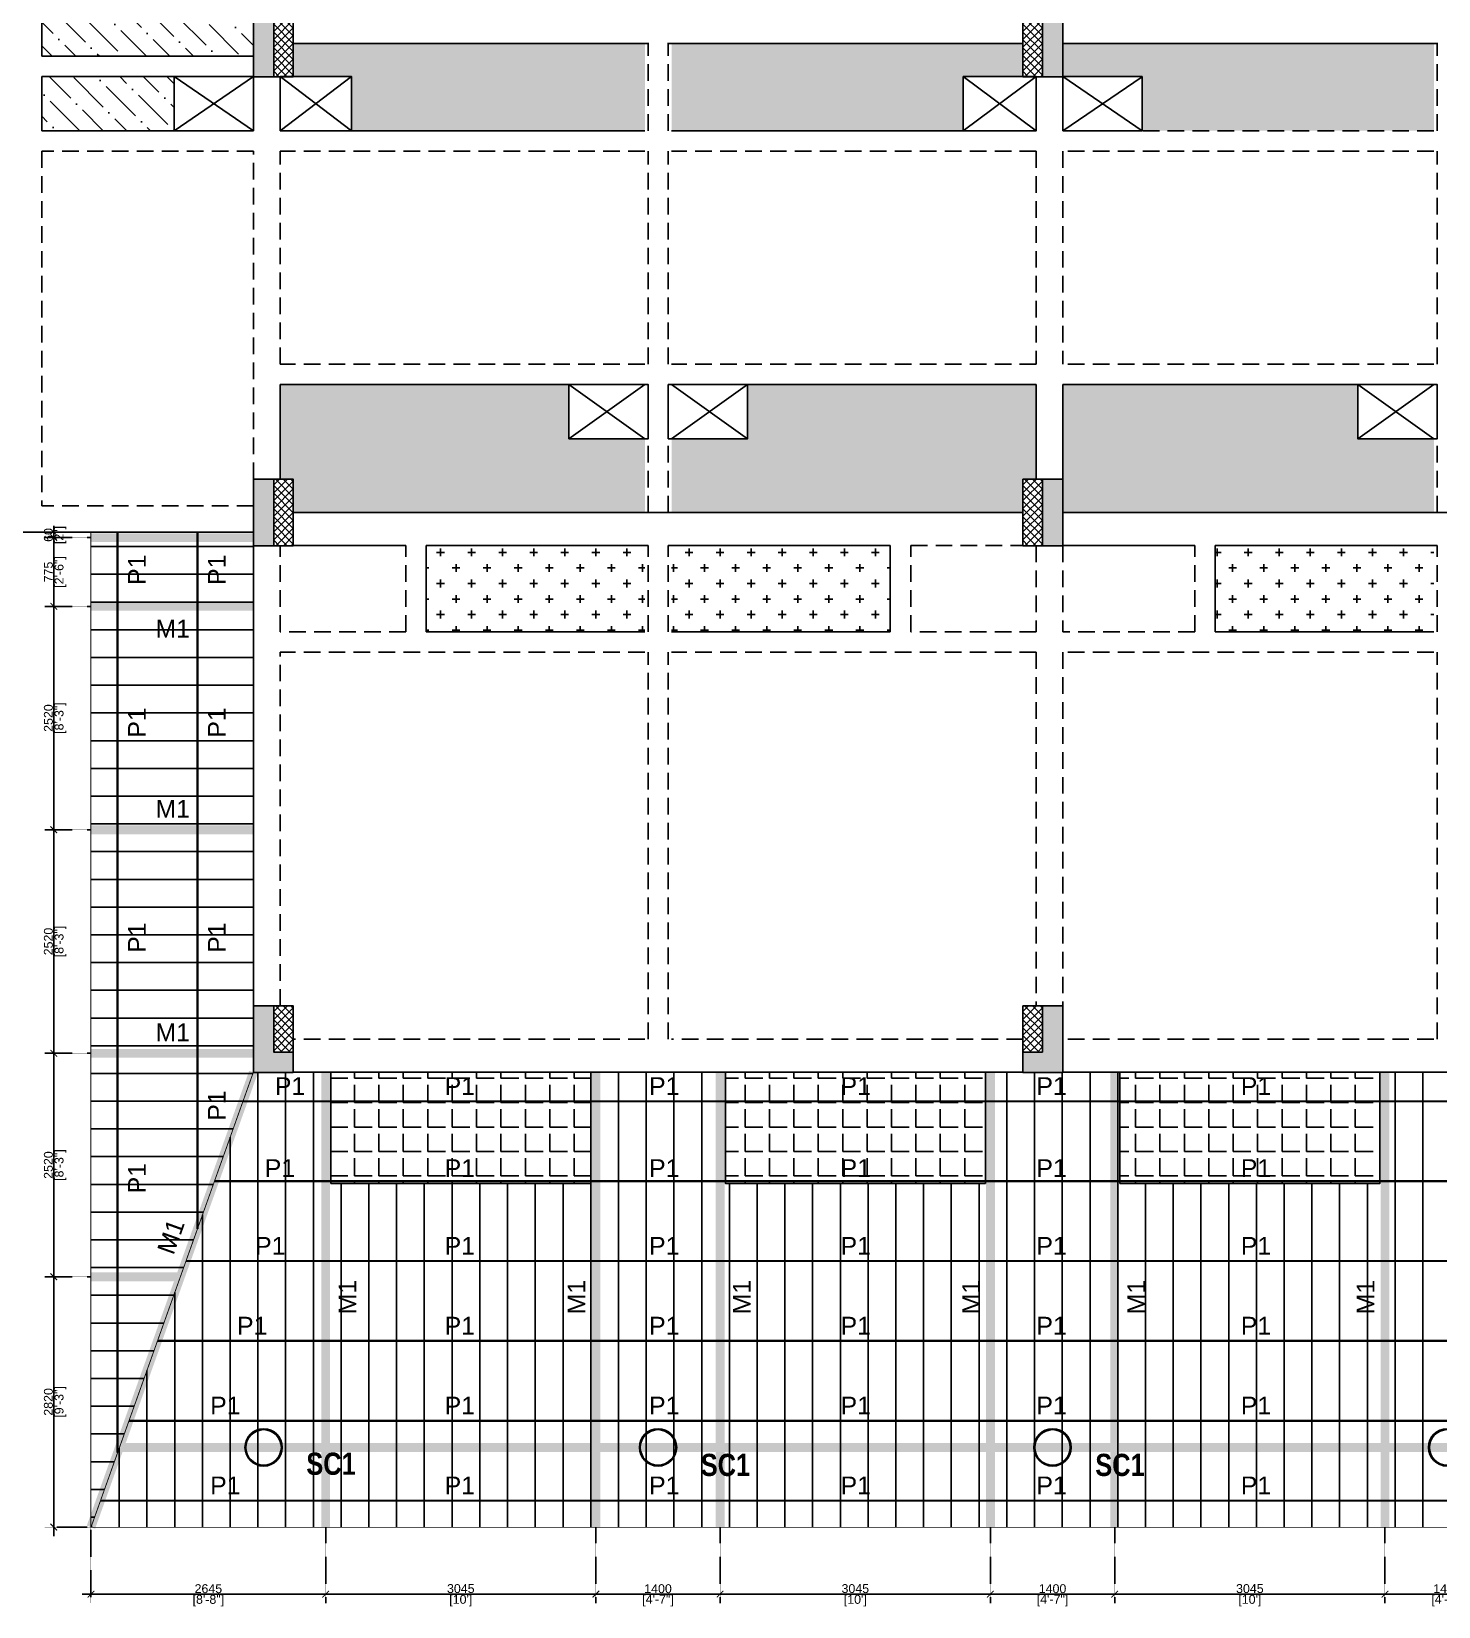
# Model space of a CAD drawing. Header units: millimetres. Extents: x 149548 to 2069915, y -1587483 to -1219800.
# Drawn here: x 1849325 to 1865176, y -1525381 to -1507633 of the extents above; entities that cross this region are included whole.
import ezdxf

# ---------------------------------------------------------------- set-up
doc = ezdxf.new("R2010")
doc.units = ezdxf.units.MM
doc.header["$MEASUREMENT"] = 0
doc.header["$PDMODE"] = 98
for name, pattern in [('ACAD_ISO02W100', [15, 12, -3]), ('CONTINOUS', [0]), ('DASHED', [0.75, 0.5, -0.25]), ('HIDDEN', [0.375, 0.25, -0.125])]:
    doc.linetypes.add(name, pattern=pattern)
doc.layers.add('BEAM NO.', color=7, linetype='Continuous', lineweight=30)
doc.layers.add('DETAIL', color=1, linetype='Continuous', lineweight=25)
for name, color, linetype in [('BEAM-230X450', 31, 'Continuous'), ('BEAM-230X600', 150, 'Continuous'), ('BEAM-300X600', 4, 'Continuous'), ('BEAM-300X900', 35, 'Continuous'), ('BEAM-375X900', 22, 'Continuous'), ('BEAM-450X750', 134, 'Continuous'), ('Projection', 5, 'Continuous'), ('Roof', 7, 'Continuous'), ('S-STRU. CUTOUT', 3, 'Continuous'), ('SHED', 7, 'Continuous'), ('Steel Col', 2, 'Continuous'), ('Str. Layout', 7, 'Continuous'), ('STR.COLUMN', 1, 'Continuous'), ('SUNK-HATCH', 8, 'Continuous')]:
    doc.layers.add(name, color=color, linetype=linetype)
doc.styles.add('G3-TEXT', font='ARIALNB.TTF', dxfattribs={"height": 3})
doc.styles.get("Standard").update_dxf_attribs({"font": 'arial.ttf'})
doc.styles.add('style1', font='arial.ttf')
doc.dimstyles.new('DIM 1-50', dxfattribs={"dimtxt": 100, "dimasz": 75, "dimexe": 100, "dimexo": 1, "dimgap": 10, "dimtad": 1, "dimdec": 0, "dimrnd": 5, "dimzin": 0, "dimdsep": 46, "dimtxsty": 'Standard', "dimblk": 'ARCHTICK', "dimcen": 100, "dimdle": 100, "dimclrd": 256, "dimclre": 256, "dimclrt": 256, "dimadec": 0, "dimazin": 0, "dimtfac": 1, "dimtdec": 0, "dimtix": 1, "dimtofl": 0, "dimtmove": 1, "dimatfit": 3, "dimldrblk": 'OPEN90', "dimfxl": 1, "dimtolj": 1, "dimtzin": 0, "dimlwd": -1, "dimlwe": -1, "dimarcsym": 0})
pattern_1 = [(135, (38788.42, -101253.6), (-364.601934, 99.436891), [468.75, -93.75, 0, -93.75])]
pattern_2 = [(0, (38788.42, -101253.61), (175, 175), [87.5, -262.5]), (90, (38832.17, -101297.36), (-175, 175), [87.5, -262.5])]
pattern_3 = [(0, (38788.42, -101253.6), (0, 275), [200, -75]), (90, (38788.42, -101253.6), (-275, 2e-14), [200, -75])]

# ---------------------------------------------------------------- blocks, each defined once
blk = doc.blocks.new('Steel Col')
at = {"layer": 'Steel Col', "color": 2}
for radius in [210, 200]:
    blk.add_circle((1997102, -1500610), radius, dxfattribs=at)
blk = doc.blocks.new('Elevation_Col')
at = {"layer": 'Steel Col', "color": 251}
for p in [(-183951, 78275), (-179507, 78275), (-175062, 78275), (-170617, 78275)]:
    blk.add_blockref('Steel Col', p, dxfattribs=at)
blk = doc.blocks.new('Roof_SF Lvl')
at = {"layer": 'Roof', "transparency": 33554559}
h = blk.add_hatch(dxfattribs=at)
h.set_pattern_fill('ANSI31', color=8, scale=2500, angle=135)
h.paths.add_polyline_path([(1849994, -1513276), (1851825, -1513276), (1851825, -1519363), (1849995, -1524488)])
h = blk.add_hatch(dxfattribs=at)
h.set_pattern_fill('ANSI31', color=8, scale=2500, angle=45)
h.paths.add_polyline_path([(1877852, -1519362), (1877852, -1520612), (1874922, -1520612), (1874922, -1519361), (1873407, -1519361), (1873407, -1520612), (1870477, -1520612), (1870477, -1519362), (1868962, -1519362), (1868962, -1520612), (1866032, -1520612), (1866032, -1519362), (1864517, -1519362), (1864517, -1520612), (1861587, -1520612), (1861587, -1519362), (1860072, -1519362), (1860072, -1520612), (1857142, -1520612), (1857142, -1519362), (1855627, -1519362), (1855627, -1520612), (1852697, -1520612), (1852697, -1519362), (1851824, -1519362), (1851824, -1519361), (1849994, -1524489), (1890915, -1524488), (1883525, -1517065), (1883525, -1519361), (1877852, -1519361)], is_closed=False)
at = {"layer": 'Roof', "color": 6, "const_width": 10}
blk.add_lwpolyline([(1890915, -1524488), (1849994, -1524489), (1849994, -1513276), (1851825, -1513276), (1851824, -1519362), (1883525, -1519361), (1883525, -1517066)], close=True, dxfattribs=at)
blk.add_lwpolyline([(1851824, -1519361), (1849995, -1524488)], dxfattribs=at)
blk = doc.blocks.new('COL')
at = {"layer": 'STR.COLUMN', "transparency": 33554687}
h = blk.add_hatch(color=256, dxfattribs=at)
h.dxf.hatch_style = 1
h.paths.add_polyline_path([(1813036, -1406889), (1813036, -1406139), (1813266, -1406139), (1813266, -1406889)])
at = {"layer": 'STR.COLUMN'}
h = blk.add_hatch(dxfattribs=at)
h.set_pattern_fill('ANSI37', color=8, scale=500)
h.set_pattern_definition([(45, (-37780, -228746.35), (-44.1941738, 44.1941738), []), (135, (-37780, -228746.35), (-44.1941738, -44.1941738), [])])
h.paths.add_polyline_path([(1813266, -1406889), (1813486, -1406889), (1813486, -1406139), (1813266, -1406139)])
h = blk.add_hatch(dxfattribs=at)
h.set_pattern_fill('ANSI37', color=8, scale=500)
h.set_pattern_definition([(45, (-29340, -228746.35), (-44.1941738, 44.1941738), []), (135, (-29340, -228746.35), (-44.1941738, -44.1941738), [])])
h.paths.add_polyline_path([(1821706, -1406889), (1821926, -1406889), (1821926, -1406139), (1821706, -1406139)])
at = {"layer": 'STR.COLUMN', "transparency": 33554687}
h = blk.add_hatch(color=256, dxfattribs=at)
h.dxf.hatch_style = 1
h.paths.add_polyline_path([(1821926, -1406889), (1821926, -1406139), (1822156, -1406139), (1822156, -1406889)])
h = blk.add_hatch(color=256, dxfattribs=at)
h.dxf.hatch_style = 1
h.paths.add_polyline_path([(1813036, -1412174), (1813266, -1412174), (1813266, -1411424), (1813036, -1411424)])
at = {"layer": 'STR.COLUMN'}
h = blk.add_hatch(dxfattribs=at)
h.set_pattern_fill('ANSI37', color=8, scale=500)
h.set_pattern_definition([(45, (-37780, -234031.35), (-44.1941738, 44.1941738), []), (135, (-37780, -234031.35), (-44.1941738, -44.1941738), [])])
h.paths.add_polyline_path([(1813266, -1412174), (1813486, -1412174), (1813486, -1411424), (1813266, -1411424)])
h = blk.add_hatch(dxfattribs=at)
h.set_pattern_fill('ANSI37', color=8, scale=500)
h.set_pattern_definition([(45, (-29340, -234031.35), (-44.1941738, 44.1941738), []), (135, (-29340, -234031.35), (-44.1941738, -44.1941738), [])])
h.paths.add_polyline_path([(1821706, -1412174), (1821926, -1412174), (1821926, -1411424), (1821706, -1411424)])
at = {"layer": 'STR.COLUMN', "transparency": 33554687}
h = blk.add_hatch(color=256, dxfattribs=at)
h.dxf.hatch_style = 1
h.paths.add_polyline_path([(1821926, -1412174), (1822156, -1412174), (1822156, -1411424), (1821926, -1411424)])
h = blk.add_hatch(color=256, dxfattribs=at)
h.dxf.hatch_style = 1
h.paths.add_polyline_path([(1813036, -1418109), (1813486, -1418109), (1813486, -1417879), (1813266, -1417879), (1813266, -1417359), (1813036, -1417359)])
at = {"layer": 'STR.COLUMN'}
h = blk.add_hatch(dxfattribs=at)
h.set_pattern_fill('ANSI37', color=8, scale=500)
h.set_pattern_definition([(45, (-37780, -239966.35), (-44.1941738, 44.1941738), []), (135, (-37780, -239966.35), (-44.1941738, -44.1941738), [])])
h.paths.add_polyline_path([(1813266, -1417879), (1813486, -1417879), (1813486, -1417359), (1813266, -1417359)])
at = {"layer": 'STR.COLUMN', "transparency": 33554687}
h = blk.add_hatch(color=256, dxfattribs=at)
h.dxf.hatch_style = 1
h.paths.add_polyline_path([(1821706, -1418109), (1822156, -1418109), (1822156, -1417359), (1821926, -1417359), (1821926, -1417879), (1821706, -1417879)])
at = {"layer": 'STR.COLUMN'}
h = blk.add_hatch(dxfattribs=at)
h.set_pattern_fill('ANSI37', color=8, scale=500)
h.set_pattern_definition([(45, (-29340, -239966.35), (-44.1941738, 44.1941738), []), (135, (-29340, -239966.35), (-44.1941738, -44.1941738), [])])
h.paths.add_polyline_path([(1821706, -1417879), (1821926, -1417879), (1821926, -1417359), (1821706, -1417359)])
at = {"layer": 'STR.COLUMN', "color": 5}
for points in [[(1813036, -1406139), (1813266, -1406139), (1813266, -1406889), (1813036, -1406889), (1813036, -1406139)], [(1813036, -1411424), (1813266, -1411424), (1813266, -1412174), (1813036, -1412174), (1813036, -1411424)]]:
    blk.add_lwpolyline(points, dxfattribs=at)
for points in [[(1813266, -1406889), (1813486, -1406889), (1813486, -1406139), (1813266, -1406139)], [(1821706, -1406889), (1821926, -1406889), (1821926, -1406139), (1821706, -1406139)], [(1822156, -1406139), (1822156, -1406889), (1821926, -1406889), (1821926, -1406139)], [(1813266, -1412174), (1813486, -1412174), (1813486, -1411424), (1813266, -1411424)], [(1821706, -1412174), (1821926, -1412174), (1821926, -1411424), (1821706, -1411424)], [(1822156, -1411424), (1822156, -1412174), (1821926, -1412174), (1821926, -1411424)], [(1813036, -1417359), (1813266, -1417359), (1813266, -1417879), (1813486, -1417879), (1813486, -1418109), (1813036, -1418109), (1813036, -1417359)], [(1813266, -1417879), (1813486, -1417879), (1813486, -1417359), (1813266, -1417359)], [(1822156, -1417359), (1822156, -1418109), (1821706, -1418109), (1821706, -1417879), (1821926, -1417879), (1821926, -1417359)], [(1821706, -1417879), (1821926, -1417879), (1821926, -1417359), (1821706, -1417359)]]:
    blk.add_lwpolyline(points, close=True, dxfattribs=at)
blk = doc.blocks.new('2nd floor layout')
at = {"layer": 'SUNK-HATCH', "linetype": 'Continuous', "transparency": 33554559}
h = blk.add_hatch(dxfattribs=at)
h.set_pattern_fill('ANSI36', color=8, scale=1500, angle=90)
h.set_pattern_definition(pattern_1)
h.paths.add_polyline_path([(1851825, -1507392), (1851825, -1506273), (1849440, -1506273), (1849440, -1507912), (1851825, -1507912)])
h = blk.add_hatch(dxfattribs=at)
h.set_pattern_fill('HEX', color=8, scale=1500)
h.set_pattern_definition([(0, (38788.42, -101253.6), (0, 324.759526), [187.5, -375]), (120, (38788.42, -101253.6), (-281.25, -162.379763), [187.5, -375]), (60, (38975.92, -101253.6), (-281.25, 162.379763), [187.5, -375])])
h.paths.add_polyline_path([(1855377, -1511613), (1855377, -1512223), (1856235, -1512223), (1856235, -1513052), (1852275, -1513052), (1852275, -1512677), (1852125, -1512677), (1852125, -1511612)])
h.paths.add_polyline_path([(1860645, -1511612), (1860645, -1512677), (1860495, -1512677), (1860495, -1513052), (1856535, -1513052), (1856535, -1512223), (1857392, -1512223), (1857392, -1511613)])
h.paths.add_polyline_path([(1869605, -1511612), (1869605, -1513052), (1865425, -1513052), (1865425, -1512223), (1866282, -1512223), (1866282, -1511613)])
h.paths.add_polyline_path([(1873157, -1511613), (1873157, -1512223), (1874015, -1512223), (1874015, -1513052), (1870055, -1513052), (1870055, -1512677), (1869905, -1512677), (1869905, -1511612)])
h.paths.add_polyline_path([(1865125, -1512223), (1865125, -1513052), (1860945, -1513052), (1860945, -1511612), (1864267, -1511612), (1864267, -1512223)])
h.paths.add_polyline_path([(1856535, -1507767), (1860495, -1507767), (1860495, -1508142), (1859822, -1508142), (1859822, -1508752), (1856535, -1508752)])
h.paths.add_polyline_path([(1852275, -1507767), (1856235, -1507767), (1856235, -1508752), (1852930, -1508752), (1852930, -1508142), (1852275, -1508142)])
h.paths.add_polyline_path([(1875172, -1511613), (1878495, -1511613), (1878495, -1513052), (1874315, -1513052), (1874315, -1512223), (1875172, -1512223)])
h.paths.add_polyline_path([(1860945, -1507767), (1865125, -1507767), (1865125, -1508752), (1861837, -1508752), (1861837, -1508143), (1860945, -1508142)])
h.paths.add_polyline_path([(1865425, -1507767), (1869605, -1507767), (1869605, -1508142), (1868712, -1508142), (1868712, -1508752), (1865425, -1508752)])
h.paths.add_polyline_path([(1874315, -1507767), (1878495, -1507767), (1878495, -1508142), (1877602, -1508142), (1877602, -1508752), (1874315, -1508752)])
h.paths.add_polyline_path([(1870055, -1507767), (1874015, -1507767), (1874015, -1508752), (1870727, -1508752), (1870727, -1508142), (1870055, -1508143)])
h = blk.add_hatch(dxfattribs=at)
h.set_pattern_fill('ANSI36', color=8, scale=1500, angle=90)
h.set_pattern_definition(pattern_1)
h.paths.add_polyline_path([(1849440, -1508142), (1849440, -1508752), (1850932, -1508752), (1850932, -1508142)])
h = blk.add_hatch(dxfattribs=at)
h.set_pattern_fill('CROSS', color=8, scale=700)
h.set_pattern_definition(pattern_2)
h.paths.add_polyline_path([(1853770, -1513427), (1853770, -1514398), (1856235, -1514398), (1856235, -1513427)])
h = blk.add_hatch(dxfattribs=at)
h.set_pattern_fill('CROSS', color=8, scale=700)
h.set_pattern_definition(pattern_2)
h.paths.add_polyline_path([(1856535, -1514398), (1859000, -1514398), (1859000, -1513427), (1856535, -1513427)])
h = blk.add_hatch(dxfattribs=at)
h.set_pattern_fill('CROSS', color=8, scale=700)
h.set_pattern_definition(pattern_2)
h.paths.add_polyline_path([(1862660, -1514398), (1865125, -1514398), (1865125, -1513427), (1862660, -1513427)])
h = blk.add_hatch(dxfattribs=at)
h.set_pattern_fill('ANGLE', color=8, scale=1000)
h.set_pattern_definition(pattern_3)
h.paths.add_polyline_path([(1852697, -1519363), (1852697, -1520613), (1855627, -1520613), (1855627, -1519362), (1852697, -1519362)], is_closed=False)
h = blk.add_hatch(dxfattribs=at)
h.set_pattern_fill('ANGLE', color=8, scale=1000)
h.set_pattern_definition(pattern_3)
h.paths.add_polyline_path([(1860072, -1519362), (1857142, -1519363), (1857142, -1520613), (1860072, -1520613), (1860072, -1519363)], is_closed=False)
h = blk.add_hatch(dxfattribs=at)
h.set_pattern_fill('ANGLE', color=8, scale=1000)
h.set_pattern_definition(pattern_3)
h.paths.add_polyline_path([(1861587, -1519363), (1861587, -1520613), (1864517, -1520613), (1864517, -1519362), (1861587, -1519362)], is_closed=False)
at = {"layer": 'BEAM-230X450', "linetype": 'CONTINOUS', "ltscale": 750}
for p, q in [((1849440, -1507912), (1849440, -1506273)), ((1849440, -1508142), (1849440, -1508752)), ((1851825, -1508752), (1849440, -1508752)), ((1853770, -1514398), (1853770, -1513427)), ((1859000, -1514398), (1859000, -1513427)), ((1862660, -1514398), (1862660, -1513427)), ((1856235, -1514398), (1853770, -1514398)), ((1859000, -1514398), (1856535, -1514398)), ((1865125, -1514398), (1862660, -1514398))]:
    blk.add_line(p, q, dxfattribs=at)
at = {"layer": 'BEAM-230X450', "linetype": 'HIDDEN', "ltscale": 750}
for p, q in [((1849440, -1508982), (1849440, -1512977)), ((1851825, -1508982), (1849440, -1508982)), ((1853540, -1514398), (1853540, -1513427)), ((1859230, -1514398), (1859230, -1513427)), ((1862430, -1514398), (1862430, -1513427)), ((1853540, -1514398), (1852125, -1514398)), ((1860645, -1514398), (1859230, -1514398)), ((1862430, -1514398), (1860945, -1514398)), ((1856235, -1514628), (1852125, -1514628)), ((1860645, -1514628), (1856535, -1514628)), ((1865125, -1514628), (1860945, -1514628))]:
    blk.add_line(p, q, dxfattribs=at)
at = {"layer": 'BEAM-230X600', "linetype": 'HIDDEN', "ltscale": 750}
for p, q in [((1856273, -1508752), (1856273, -1507762)), ((1856498, -1508752), (1856498, -1507762)), ((1865163, -1508752), (1865163, -1507762)), ((1865125, -1508752), (1860945, -1508752)), ((1856235, -1508982), (1852125, -1508982)), ((1856273, -1511382), (1856273, -1508982)), ((1856498, -1511382), (1856498, -1508982)), ((1860645, -1508982), (1856535, -1508982)), ((1865125, -1508982), (1860945, -1508982)), ((1865163, -1511382), (1865163, -1508982)), ((1856235, -1511382), (1852125, -1511382)), ((1860645, -1511382), (1856535, -1511382)), ((1865125, -1511382), (1860945, -1511382)), ((1856273, -1513052), (1856273, -1511612)), ((1856498, -1513052), (1856498, -1511612)), ((1865163, -1513052), (1865163, -1511612)), ((1856273, -1514398), (1856273, -1513427)), ((1856498, -1514398), (1856498, -1513427)), ((1865163, -1514398), (1865163, -1513427)), ((1856273, -1518987), (1856273, -1514628)), ((1856498, -1518987), (1856498, -1514628)), ((1865163, -1518987), (1865163, -1514628))]:
    blk.add_line(p, q, dxfattribs=at)
at = {"layer": 'BEAM-230X600', "linetype": 'CONTINOUS', "ltscale": 750}
for p, q in [((1851825, -1507912), (1849440, -1507912)), ((1851825, -1508142), (1849440, -1508142))]:
    blk.add_line(p, q, dxfattribs=at)
at = {"layer": 'BEAM-230X600', "linetype": 'Continuous', "ltscale": 750}
for p, q in [((1856235, -1508752), (1852125, -1508752)), ((1860645, -1508752), (1856535, -1508752)), ((1856235, -1511612), (1852125, -1511612)), ((1860645, -1511612), (1856535, -1511612)), ((1865125, -1511612), (1860945, -1511612))]:
    blk.add_line(p, q, dxfattribs=at)
at = {"layer": 'BEAM-300X600', "linetype": 'CONTINOUS', "ltscale": 750}
for p, q in [((1851825, -1508752), (1851825, -1508142)), ((1851825, -1513277), (1843385, -1513277)), ((1851825, -1518612), (1851825, -1513427))]:
    blk.add_line(p, q, dxfattribs=at)
at = {"layer": 'BEAM-300X600', "linetype": 'Continuous', "ltscale": 750}
for p, q in [((1852125, -1508752), (1852125, -1508142)), ((1860645, -1508142), (1860645, -1508752)), ((1860945, -1508142), (1860945, -1508752)), ((1852125, -1512677), (1852125, -1511612)), ((1860645, -1511612), (1860645, -1512677)), ((1860945, -1511612), (1860945, -1512677))]:
    blk.add_line(p, q, dxfattribs=at)
at = {"layer": 'BEAM-300X600', "linetype": 'HIDDEN', "ltscale": 750}
for p, q in [((1851825, -1512677), (1851825, -1508982)), ((1852125, -1511382), (1852125, -1508982)), ((1860645, -1508982), (1860645, -1511382)), ((1860945, -1508982), (1860945, -1511382)), ((1851825, -1512977), (1849440, -1512977)), ((1852125, -1514398), (1852125, -1513427)), ((1860645, -1513427), (1860645, -1514398)), ((1860945, -1513427), (1860945, -1514398)), ((1852125, -1518612), (1852125, -1514628)), ((1860645, -1514628), (1860645, -1518612)), ((1860945, -1514628), (1860945, -1518612))]:
    blk.add_line(p, q, dxfattribs=at)
at = {"layer": 'BEAM-300X900', "linetype": 'CONTINOUS', "ltscale": 750}
for p, q in [((1856273, -1507767), (1852275, -1507767)), ((1860495, -1507767), (1856498, -1507767)), ((1865163, -1507767), (1860945, -1507767)), ((1852275, -1513052), (1857392, -1513052)), ((1856535, -1513052), (1860495, -1513052)), ((1860945, -1513052), (1865125, -1513052)), ((1864267, -1513052), (1869605, -1513052)), ((1852275, -1513427), (1853540, -1513427)), ((1856498, -1513427), (1859000, -1513427)), ((1860945, -1513427), (1862430, -1513427)), ((1862660, -1513427), (1865163, -1513427))]:
    blk.add_line(p, q, dxfattribs=at)
at = {"layer": 'BEAM-375X900', "linetype": 'CONTINOUS', "ltscale": 750}
blk.add_line((1853770, -1513427), (1856273, -1513427), dxfattribs=at)
at = {"layer": 'BEAM-375X900', "linetype": 'HIDDEN', "ltscale": 750}
blk.add_line((1859230, -1513427), (1860495, -1513427), dxfattribs=at)
at = {"layer": 'BEAM-450X750', "linetype": 'HIDDEN', "ltscale": 750}
for p, q in [((1856235, -1518987), (1852275, -1518987)), ((1860495, -1518987), (1856535, -1518987)), ((1865125, -1518987), (1860945, -1518987))]:
    blk.add_line(p, q, dxfattribs=at)
at = {"layer": 'BEAM-450X750', "linetype": 'CONTINOUS', "ltscale": 750}
for p, q in [((1860495, -1519362), (1852275, -1519362)), ((1869605, -1519362), (1860945, -1519362))]:
    blk.add_line(p, q, dxfattribs=at)
at = {"layer": 'Projection', "linetype": 'CONTINOUS', "ltscale": 750}
for points in [[(1852697, -1519363), (1852697, -1520613), (1855627, -1520613), (1855627, -1519363)], [(1857142, -1519363), (1857142, -1520613), (1860072, -1520613), (1860072, -1519363)], [(1861587, -1519363), (1861587, -1520613), (1864517, -1520613), (1864517, -1519363)]]:
    blk.add_lwpolyline(points, dxfattribs=at)
at = {"layer": 'S-STRU. CUTOUT', "ltscale": 750}
for p, q in [((1850932, -1508752), (1851825, -1508142)), ((1850932, -1508142), (1851825, -1508752)), ((1852930, -1508752), (1852125, -1508142)), ((1852125, -1508752), (1852930, -1508142)), ((1859822, -1508752), (1860645, -1508142)), ((1860645, -1508752), (1859822, -1508142)), ((1860945, -1508142), (1861837, -1508752)), ((1860945, -1508752), (1861837, -1508143)), ((1855377, -1511612), (1856235, -1512223, 0)), ((1855377, -1512223), (1856235, -1511612)), ((1856535, -1511613, 0), (1857392, -1512223)), ((1856535, -1512223, 0), (1857392, -1511613)), ((1865125, -1511613), (1864267, -1512223)), ((1864267, -1511613), (1865125, -1512223)), ((1851825, -1519362), (1851824, -1519362))]:
    blk.add_line(p, q, dxfattribs=at)
for points in [[(1850932, -1508142), (1851825, -1508142), (1851825, -1508752), (1850932, -1508752)], [(1852125, -1508752), (1852930, -1508752), (1852930, -1508142), (1852125, -1508142)], [(1859822, -1508142), (1860645, -1508142), (1860645, -1508752), (1859822, -1508752)], [(1860945, -1508142), (1861837, -1508142), (1861837, -1508752), (1860945, -1508752)], [(1855377, -1512223), (1856273, -1512223), (1856273, -1511612), (1855377, -1511613)], [(1856498, -1511613), (1857392, -1511613), (1857392, -1512223), (1856498, -1512223)], [(1864267, -1511613), (1865163, -1511613), (1865163, -1512223), (1864267, -1512223)]]:
    blk.add_lwpolyline(points, close=True, dxfattribs=at)
at = {"layer": 'STR.COLUMN'}
blk.add_blockref('COL', (38788, -101254), dxfattribs=at)
blk = doc.blocks.new('_ArchTick')
at = {"color": 0, "linetype": 'ByBlock', "const_width": 0.15}
blk.add_lwpolyline([(-0.5, -0.5), (0.5, 0.5)], dxfattribs=at)
blk = doc.blocks.new('*D321')
at = {"layer": 'Defpoints', "color": 0}
for p in [(1849994, -1524489), (1852639, -1524488), (1852639, -1525242)]:
    blk.add_point(p, dxfattribs=at)
at = {"layer": 'DETAIL', "linetype": 'DASHED'}
for p, q in [((1849994, -1524490), (1849994, -1525342)), ((1852639, -1524489), (1852639, -1525342))]:
    blk.add_line(p, q, dxfattribs=at)
at = {"layer": 'DETAIL', "linetype": 'ACAD_ISO02W100'}
blk.add_line((1849894, -1525242), (1852739, -1525242), dxfattribs=at)
at = {"layer": 'DETAIL', "linetype": 'ByBlock', "xscale": 75, "yscale": 75, "zscale": 75, "rotation": 180}
blk.add_blockref('_ArchTick', (1849994, -1525242), dxfattribs=at)
at = {"layer": 'DETAIL', "linetype": 'ByBlock', "xscale": 75, "yscale": 75, "zscale": 75}
blk.add_blockref('_ArchTick', (1852639, -1525242), dxfattribs=at)
at = {"layer": 'DETAIL', "char_height": 100, "attachment_point": 5}
for s, insert in [('\\A1;[8\'-8"]', (1851317, -1525316)), ('\\A1;2645', (1851317, -1525181))]:
    blk.add_mtext(s, dxfattribs=dict(at, insert=insert))
blk = doc.blocks.new('_Open90')
at = {"color": 0, "linetype": 'ByBlock', "lineweight": -2}
for p, q in [((0, 0), (-1, 0)), ((-0.5, 0.5), (0, 0)), ((0, 0), (-0.5, -0.5))]:
    blk.add_line(p, q, dxfattribs=at)
blk = doc.blocks.new('*D322')
at = {"layer": 'Defpoints', "color": 0}
for p in [(1852639, -1524488), (1855683, -1524488), (1855683, -1525242)]:
    blk.add_point(p, dxfattribs=at)
at = {"layer": 'DETAIL', "linetype": 'DASHED'}
for p, q in [((1852639, -1524489), (1852639, -1525342)), ((1855683, -1524489), (1855683, -1525342))]:
    blk.add_line(p, q, dxfattribs=at)
at = {"layer": 'DETAIL', "linetype": 'ACAD_ISO02W100'}
blk.add_line((1852539, -1525242), (1855783, -1525242), dxfattribs=at)
at = {"layer": 'DETAIL', "linetype": 'ByBlock', "xscale": 75, "yscale": 75, "zscale": 75, "rotation": 180}
blk.add_blockref('_ArchTick', (1852639, -1525242), dxfattribs=at)
at = {"layer": 'DETAIL', "linetype": 'ByBlock', "xscale": 75, "yscale": 75, "zscale": 75}
blk.add_blockref('_ArchTick', (1855683, -1525242), dxfattribs=at)
at = {"layer": 'DETAIL', "char_height": 100, "attachment_point": 5}
for s, insert in [('\\A1;3045', (1854161, -1525180)), ("\\A1;[10']", (1854161, -1525316))]:
    blk.add_mtext(s, dxfattribs=dict(at, insert=insert))
blk = doc.blocks.new('*D323')
at = {"layer": 'Defpoints', "color": 0}
for p in [(1855683, -1524488), (1857083, -1524488), (1857083, -1525242)]:
    blk.add_point(p, dxfattribs=at)
at = {"layer": 'DETAIL', "linetype": 'DASHED'}
for p, q in [((1855683, -1524489), (1855683, -1525342)), ((1857083, -1524489), (1857083, -1525342))]:
    blk.add_line(p, q, dxfattribs=at)
at = {"layer": 'DETAIL', "linetype": 'ACAD_ISO02W100'}
blk.add_line((1855583, -1525242), (1857183, -1525242), dxfattribs=at)
at = {"layer": 'DETAIL', "linetype": 'ByBlock', "xscale": 75, "yscale": 75, "zscale": 75, "rotation": 180}
blk.add_blockref('_ArchTick', (1855683, -1525242), dxfattribs=at)
at = {"layer": 'DETAIL', "linetype": 'ByBlock', "xscale": 75, "yscale": 75, "zscale": 75}
blk.add_blockref('_ArchTick', (1857083, -1525242), dxfattribs=at)
at = {"layer": 'DETAIL', "char_height": 100, "attachment_point": 5}
for s, insert in [('\\A1;[4\'-7"]', (1856383, -1525315)), ('\\A1;1400', (1856383, -1525181))]:
    blk.add_mtext(s, dxfattribs=dict(at, insert=insert))
blk = doc.blocks.new('*D324')
at = {"layer": 'Defpoints', "color": 0}
for p in [(1857083, -1524488), (1860128, -1524488), (1860128, -1525242)]:
    blk.add_point(p, dxfattribs=at)
at = {"layer": 'DETAIL', "linetype": 'DASHED'}
for p, q in [((1857083, -1524489), (1857083, -1525342)), ((1860128, -1524489), (1860128, -1525342))]:
    blk.add_line(p, q, dxfattribs=at)
at = {"layer": 'DETAIL', "linetype": 'ACAD_ISO02W100'}
blk.add_line((1856983, -1525242), (1860228, -1525242), dxfattribs=at)
at = {"layer": 'DETAIL', "linetype": 'ByBlock', "xscale": 75, "yscale": 75, "zscale": 75, "rotation": 180}
blk.add_blockref('_ArchTick', (1857083, -1525242), dxfattribs=at)
at = {"layer": 'DETAIL', "linetype": 'ByBlock', "xscale": 75, "yscale": 75, "zscale": 75}
blk.add_blockref('_ArchTick', (1860128, -1525242), dxfattribs=at)
at = {"layer": 'DETAIL', "char_height": 100, "attachment_point": 5}
for s, insert in [('\\A1;3045', (1858606, -1525180)), ("\\A1;[10']", (1858606, -1525316))]:
    blk.add_mtext(s, dxfattribs=dict(at, insert=insert))
blk = doc.blocks.new('*D325')
at = {"layer": 'Defpoints', "color": 0}
for p in [(1860128, -1524488), (1861528, -1524488), (1861528, -1525242)]:
    blk.add_point(p, dxfattribs=at)
at = {"layer": 'DETAIL', "linetype": 'DASHED'}
for p, q in [((1860128, -1524489), (1860128, -1525342)), ((1861528, -1524489), (1861528, -1525342))]:
    blk.add_line(p, q, dxfattribs=at)
at = {"layer": 'DETAIL', "linetype": 'ACAD_ISO02W100'}
blk.add_line((1860028, -1525242), (1861628, -1525242), dxfattribs=at)
at = {"layer": 'DETAIL', "linetype": 'ByBlock', "xscale": 75, "yscale": 75, "zscale": 75, "rotation": 180}
blk.add_blockref('_ArchTick', (1860128, -1525242), dxfattribs=at)
at = {"layer": 'DETAIL', "linetype": 'ByBlock', "xscale": 75, "yscale": 75, "zscale": 75}
blk.add_blockref('_ArchTick', (1861528, -1525242), dxfattribs=at)
at = {"layer": 'DETAIL', "char_height": 100, "attachment_point": 5}
for s, insert in [('\\A1;[4\'-7"]', (1860828, -1525315)), ('\\A1;1400', (1860828, -1525181))]:
    blk.add_mtext(s, dxfattribs=dict(at, insert=insert))
blk = doc.blocks.new('*D326')
at = {"layer": 'Defpoints', "color": 0}
for p in [(1861528, -1524488), (1864573, -1524488), (1864573, -1525242)]:
    blk.add_point(p, dxfattribs=at)
at = {"layer": 'DETAIL', "linetype": 'DASHED'}
for p, q in [((1861528, -1524489), (1861528, -1525342)), ((1864573, -1524489), (1864573, -1525342))]:
    blk.add_line(p, q, dxfattribs=at)
at = {"layer": 'DETAIL', "linetype": 'ACAD_ISO02W100'}
blk.add_line((1861428, -1525242), (1864673, -1525242), dxfattribs=at)
at = {"layer": 'DETAIL', "linetype": 'ByBlock', "xscale": 75, "yscale": 75, "zscale": 75, "rotation": 180}
blk.add_blockref('_ArchTick', (1861528, -1525242), dxfattribs=at)
at = {"layer": 'DETAIL', "linetype": 'ByBlock', "xscale": 75, "yscale": 75, "zscale": 75}
blk.add_blockref('_ArchTick', (1864573, -1525242), dxfattribs=at)
at = {"layer": 'DETAIL', "char_height": 100, "attachment_point": 5}
for s, insert in [('\\A1;3045', (1863051, -1525180)), ("\\A1;[10']", (1863051, -1525316))]:
    blk.add_mtext(s, dxfattribs=dict(at, insert=insert))
blk = doc.blocks.new('*D327')
at = {"layer": 'Defpoints', "color": 0}
for p in [(1864573, -1524488), (1865973, -1524488), (1865973, -1525242)]:
    blk.add_point(p, dxfattribs=at)
at = {"layer": 'DETAIL', "linetype": 'DASHED'}
for p, q in [((1864573, -1524489), (1864573, -1525342)), ((1865973, -1524489), (1865973, -1525342))]:
    blk.add_line(p, q, dxfattribs=at)
at = {"layer": 'DETAIL', "linetype": 'ACAD_ISO02W100'}
blk.add_line((1864473, -1525242), (1866073, -1525242), dxfattribs=at)
at = {"layer": 'DETAIL', "linetype": 'ByBlock', "xscale": 75, "yscale": 75, "zscale": 75, "rotation": 180}
blk.add_blockref('_ArchTick', (1864573, -1525242), dxfattribs=at)
at = {"layer": 'DETAIL', "linetype": 'ByBlock', "xscale": 75, "yscale": 75, "zscale": 75}
blk.add_blockref('_ArchTick', (1865973, -1525242), dxfattribs=at)
at = {"layer": 'DETAIL', "char_height": 100, "attachment_point": 5}
for s, insert in [('\\A1;[4\'-7"]', (1865273, -1525315)), ('\\A1;1400', (1865273, -1525181))]:
    blk.add_mtext(s, dxfattribs=dict(at, insert=insert))
blk = doc.blocks.new('*D341')
at = {"layer": 'Defpoints', "color": 0}
for p in [(1849576, -1519147), (1849994, -1519147), (1849994, -1521666)]:
    blk.add_point(p, dxfattribs=at)
at = {"layer": 'DETAIL', "linetype": 'DASHED'}
for p, q in [((1849993, -1519147), (1849476, -1519147)), ((1849993, -1521666), (1849476, -1521666))]:
    blk.add_line(p, q, dxfattribs=at)
at = {"layer": 'DETAIL', "linetype": 'ACAD_ISO02W100'}
blk.add_line((1849576, -1521766), (1849576, -1519047), dxfattribs=at)
at = {"layer": 'DETAIL', "linetype": 'ByBlock', "xscale": 75, "yscale": 75, "zscale": 75}
for p, rotation in [((1849576, -1519147), 90), ((1849576, -1521666), 270)]:
    blk.add_blockref('_ArchTick', p, dxfattribs=dict(at, rotation=rotation))
at = {"layer": 'DETAIL', "char_height": 100, "attachment_point": 5, "rotation": 90}
for s, insert in [('\\A1;2520', (1849515, -1520407)), ('\\A1;[8\'-3"]', (1849650, -1520407))]:
    blk.add_mtext(s, dxfattribs=dict(at, insert=insert))
blk = doc.blocks.new('*D342')
at = {"layer": 'Defpoints', "color": 0}
for p in [(1849576, -1516629), (1849994, -1516629), (1849994, -1519147)]:
    blk.add_point(p, dxfattribs=at)
at = {"layer": 'DETAIL', "linetype": 'ACAD_ISO02W100'}
blk.add_line((1849576, -1519247), (1849576, -1516529), dxfattribs=at)
at = {"layer": 'DETAIL', "linetype": 'DASHED'}
for p, q in [((1849993, -1516629), (1849476, -1516629)), ((1849993, -1519147), (1849476, -1519147))]:
    blk.add_line(p, q, dxfattribs=at)
at = {"layer": 'DETAIL', "linetype": 'ByBlock', "xscale": 75, "yscale": 75, "zscale": 75}
for p, rotation in [((1849576, -1516629), 90), ((1849576, -1519147), 270)]:
    blk.add_blockref('_ArchTick', p, dxfattribs=dict(at, rotation=rotation))
at = {"layer": 'DETAIL', "char_height": 100, "attachment_point": 5, "rotation": 90}
for s, insert in [('\\A1;2520', (1849515, -1517888)), ('\\A1;[8\'-3"]', (1849650, -1517888))]:
    blk.add_mtext(s, dxfattribs=dict(at, insert=insert))
blk = doc.blocks.new('*D343')
at = {"layer": 'Defpoints', "color": 0}
for p in [(1849576, -1514111), (1849994, -1514111), (1849994, -1516629)]:
    blk.add_point(p, dxfattribs=at)
at = {"layer": 'DETAIL', "linetype": 'ACAD_ISO02W100'}
blk.add_line((1849576, -1516729), (1849576, -1514011), dxfattribs=at)
at = {"layer": 'DETAIL', "linetype": 'DASHED'}
for p, q in [((1849993, -1514111), (1849476, -1514111)), ((1849993, -1516629), (1849476, -1516629))]:
    blk.add_line(p, q, dxfattribs=at)
at = {"layer": 'DETAIL', "linetype": 'ByBlock', "xscale": 75, "yscale": 75, "zscale": 75}
for p, rotation in [((1849576, -1514111), 90), ((1849576, -1516629), 270)]:
    blk.add_blockref('_ArchTick', p, dxfattribs=dict(at, rotation=rotation))
at = {"layer": 'DETAIL', "char_height": 100, "attachment_point": 5, "rotation": 90}
for s, insert in [('\\A1;2520', (1849515, -1515370)), ('\\A1;[8\'-3"]', (1849650, -1515370))]:
    blk.add_mtext(s, dxfattribs=dict(at, insert=insert))
blk = doc.blocks.new('*D344')
at = {"layer": 'Defpoints', "color": 0}
for p in [(1849576, -1513337), (1849994, -1513337), (1849994, -1514111)]:
    blk.add_point(p, dxfattribs=at)
at = {"layer": 'DETAIL', "linetype": 'DASHED'}
for p, q in [((1849993, -1513337), (1849476, -1513337)), ((1849993, -1514111), (1849476, -1514111))]:
    blk.add_line(p, q, dxfattribs=at)
at = {"layer": 'DETAIL', "linetype": 'ACAD_ISO02W100'}
blk.add_line((1849576, -1514211), (1849576, -1513237), dxfattribs=at)
at = {"layer": 'DETAIL', "linetype": 'ByBlock', "xscale": 75, "yscale": 75, "zscale": 75}
for p, rotation in [((1849576, -1513337), 90), ((1849576, -1514111), 270)]:
    blk.add_blockref('_ArchTick', p, dxfattribs=dict(at, rotation=rotation))
at = {"layer": 'DETAIL', "char_height": 100, "attachment_point": 5, "rotation": 90}
for s, insert in [('\\A1;775', (1849515, -1513724)), ('\\A1;[2\'-6"]', (1849650, -1513724))]:
    blk.add_mtext(s, dxfattribs=dict(at, insert=insert))
blk = doc.blocks.new('*D345')
at = {"layer": 'Defpoints', "color": 0}
for p in [(1849576, -1513276), (1849994, -1513276), (1849994, -1513337)]:
    blk.add_point(p, dxfattribs=at)
at = {"layer": 'DETAIL', "linetype": 'DASHED'}
for p, q in [((1849993, -1513276), (1849476, -1513276)), ((1849993, -1513337), (1849476, -1513337))]:
    blk.add_line(p, q, dxfattribs=at)
at = {"layer": 'DETAIL', "linetype": 'ACAD_ISO02W100'}
for p, q in [((1849576, -1513276), (1849576, -1513201)), ((1849576, -1513337), (1849576, -1513412))]:
    blk.add_line(p, q, dxfattribs=at)
at = {"layer": 'DETAIL', "linetype": 'ByBlock', "xscale": 75, "yscale": 75, "zscale": 75}
for p, rotation in [((1849576, -1513276), 270), ((1849576, -1513337), 90)]:
    blk.add_blockref('_ArchTick', p, dxfattribs=dict(at, rotation=rotation))
at = {"layer": 'DETAIL', "char_height": 100, "attachment_point": 5, "rotation": 90}
for s, insert in [('\\A1;60', (1849515, -1513307)), ('\\A1;[2"]', (1849650, -1513307))]:
    blk.add_mtext(s, dxfattribs=dict(at, insert=insert))
blk = doc.blocks.new('*D346')
at = {"layer": 'Defpoints', "color": 0}
for p in [(1849994, -1521666), (1849576, -1524487), (1849995, -1524487)]:
    blk.add_point(p, dxfattribs=at)
at = {"layer": 'DETAIL', "linetype": 'DASHED'}
for p, q in [((1849993, -1521666), (1849476, -1521666)), ((1849994, -1524487), (1849476, -1524487))]:
    blk.add_line(p, q, dxfattribs=at)
at = {"layer": 'DETAIL', "linetype": 'ACAD_ISO02W100'}
blk.add_line((1849576, -1521566), (1849576, -1524587), dxfattribs=at)
at = {"layer": 'DETAIL', "linetype": 'ByBlock', "xscale": 75, "yscale": 75, "zscale": 75}
for p, rotation in [((1849576, -1521666), 90), ((1849576, -1524487), 270)]:
    blk.add_blockref('_ArchTick', p, dxfattribs=dict(at, rotation=rotation))
at = {"layer": 'DETAIL', "char_height": 100, "attachment_point": 5, "rotation": 90}
for s, insert in [('\\A1;2820', (1849515, -1523076)), ('\\A1;[9\'-3"]', (1849650, -1523076))]:
    blk.add_mtext(s, dxfattribs=dict(at, insert=insert))

msp = doc.modelspace()

# ---------------------------------------------------------------- linework, layer by layer
at = {"layer": 'SHED', "color": 114, "const_width": 100}
for points in [[(1851824.52, -1513337.06), (1849994.26, -1513337.06)], [(1851824.49, -1514110.76), (1849994.26, -1514110.76)], [(1851824.38, -1516629.1), (1849994.26, -1516629.1)], [(1851824.27, -1519147.44), (1849994.26, -1519147.44)], [(1851824.26, -1519361.04), (1849994.52, -1524487.14)], [(1852639.3, -1519362.44), (1852639.3, -1524488.49)], [(1855683.01, -1519362.3), (1855683.01, -1524488.49)], [(1857082.88, -1519362.24), (1857082.88, -1524488.49)], [(1860128.19, -1519362.1), (1860128.19, -1524488.49)], [(1861528.06, -1519362.04), (1861528.06, -1524488.49)], [(1864573.37, -1519361.9), (1864573.37, -1524488.49)], [(1851001.6, -1521665.78), (1849994.26, -1521665.78)], [(1850315.19, -1523589.31), (1890019.42, -1523589.27)]]:
    msp.add_lwpolyline(points, dxfattribs=at)
at = {"layer": 'SHED', "color": 5, "const_width": 25}
for points in [[(1850294.26, -1523647.42), (1850294.26, -1513277.42)], [(1851194.26, -1521126.02), (1851194.26, -1513277.42)], [(1886136.36, -1519688.52), (1851707.37, -1519688.52)], [(1887032.27, -1520588.52), (1851386.12, -1520588.52)], [(1887928.19, -1521488.52), (1851064.87, -1521488.52)], [(1888824.11, -1522388.52), (1850743.62, -1522388.52)], [(1889720.03, -1523288.52), (1850422.37, -1523288.52)], [(1890615.95, -1524188.52), (1850101.12, -1524188.52)]]:
    msp.add_lwpolyline(points, dxfattribs=at)

# ---------------------------------------------------------------- block references
at = {"layer": 'Roof', "color": 251}
msp.add_blockref('Roof_SF Lvl', (0, 0), dxfattribs=at)
at = {"layer": 'Str. Layout', "color": 251}
msp.add_blockref('2nd floor layout', (0, 0), dxfattribs=at)
at = {"layer": 'STR.COLUMN'}
msp.add_blockref('Elevation_Col', (38788.42, -101253.61), dxfattribs=at)

# ---------------------------------------------------------------- texts
at = {"color": 1, "style": 'G3-TEXT'}
for p in [(1852420.64, -1523897.52), (1856864.23, -1523910.66), (1861309.41, -1523910.66)]:
    msp.add_text('SC1', height=250, dxfattribs=at).set_placement(p)
at = {"layer": 'BEAM NO.', "ltscale": 500, "style": 'style1'}
for s, rotation, p in [('P1', 90, (1850612.32, -1513869.33)), ('P1', 90, (1851512.32, -1513869.33)), ('P1', 90, (1850612.32, -1515590.49)), ('P1', 90, (1851512.32, -1515590.49)), ('P1', 90, (1850612.32, -1518014.67)), ('P1', 90, (1851512.32, -1518014.67)), ('P1', 90, (1851512.32, -1519906.95)), ('P1', 90, (1850612.32, -1520725.11)), ('M1', 70.356252, (1850923.6, -1521429.69)), ('M1', 90, (1852983.33, -1522088.57)), ('M1', 90, (1855564.84, -1522088.57)), ('M1', 90, (1857426.91, -1522088.57)), ('M1', 90, (1860010.02, -1522088.57)), ('M1', 90, (1861872.09, -1522088.57)), ('M1', 90, (1864455.2, -1522088.57))]:
    msp.add_text(s, height=200, rotation=rotation, dxfattribs=at).set_placement(p)
for s, p in [('M1', (1850721.3, -1514462.39)), ('M1', (1850721.3, -1516493.06)), ('M1', (1850721.3, -1519011.4)), ('P1', (1852066.38, -1519616.89)), ('P1', (1853979.59, -1519616.89)), ('P1', (1856282.55, -1519616.89)), ('P1', (1858440.07, -1519616.89)), ('P1', (1860646.07, -1519616.89)), ('P1', (1862949.04, -1519616.89)), ('P1', (1851952.75, -1520541.26)), ('P1', (1853979.59, -1520541.26)), ('P1', (1856282.55, -1520541.26)), ('P1', (1858440.07, -1520541.26)), ('P1', (1860646.07, -1520541.26)), ('P1', (1862949.04, -1520541.26)), ('P1', (1851843.85, -1521416.89)), ('P1', (1853979.59, -1521416.89)), ('P1', (1856282.55, -1521416.89)), ('P1', (1858440.07, -1521416.89)), ('P1', (1860646.07, -1521416.89)), ('P1', (1862949.04, -1521416.89)), ('P1', (1851640.26, -1522316.89)), ('P1', (1853979.59, -1522316.89)), ('P1', (1856282.55, -1522316.89)), ('P1', (1858440.07, -1522316.89)), ('P1', (1860646.07, -1522316.89)), ('P1', (1862949.04, -1522316.89)), ('P1', (1851337.23, -1523216.89)), ('P1', (1853979.59, -1523216.89)), ('P1', (1856282.55, -1523216.89)), ('P1', (1858440.07, -1523216.89)), ('P1', (1860646.07, -1523216.89)), ('P1', (1862949.04, -1523216.89)), ('P1', (1851337.23, -1524116.89)), ('P1', (1853979.59, -1524116.89)), ('P1', (1856282.55, -1524116.89)), ('P1', (1858440.07, -1524116.89)), ('P1', (1860646.07, -1524116.89)), ('P1', (1862949.04, -1524116.89))]:
    msp.add_text(s, height=200, dxfattribs=at).set_placement(p)

# ---------------------------------------------------------------- dimensions: what is measured, and where the dimension line sits
at = {"layer": 'DETAIL', "color": 251}
for base, p1, p2, angle, override, picture, middle in [((1849576.34, -1513276.04), (1849994.26, -1513337.06), (1849994.26, -1513276.04), 90, {"dimpost": '\\X'}, '*D345', (1849576.34, -1513306.55)), ((1849576.34, -1513337.06), (1849994.26, -1514110.76), (1849994.26, -1513337.06), 90, {"dimpost": '\\X'}, '*D344', (1849576.34, -1513723.91)), ((1849576.34, -1514110.76), (1849994.26, -1516629.1), (1849994.26, -1514110.76), 90, {"dimpost": '\\X'}, '*D343', (1849576.34, -1515369.93)), ((1849576.34, -1516629.1), (1849994.26, -1519147.44), (1849994.26, -1516629.1), 90, {"dimpost": '\\X'}, '*D342', (1849576.34, -1517888.27)), ((1849576.34, -1519147.44), (1849994.26, -1521665.78), (1849994.26, -1519147.44), 90, {"dimpost": '\\X', "dimtxsty": 'Standard', "dimldrblk": 'Open90'}, '*D341', (1849576.34, -1520406.61)), ((1849576.34, -1524487.14), (1849994.26, -1521665.78), (1849994.52, -1524487.14), 270, {"dimpost": '\\X', "dimtxsty": 'Standard', "dimldrblk": 'Open90'}, '*D346', (1849576.34, -1523076.46))]:
    dim = msp.add_linear_dim(base=base, p1=p1, p2=p2, angle=angle, dimstyle='DIM 1-50', override=override, dxfattribs=at)
    dim.commit()
    dim.dimension.update_dxf_attribs({"geometry": picture, "text_midpoint": middle})
for base, p1, p2, override, picture, middle in [((1852639.3, -1525241.59), (1849994.26, -1524488.52), (1852639.3, -1524488.49), {"dimpost": '\\X', "dimtxsty": 'Standard', "dimldrblk": 'Open90'}, '*D321', (1851316.78, -1525241.59)), ((1855683.01, -1525241.59), (1852639.3, -1524488.49), (1855683.01, -1524488.49), {"dimpost": '\\X'}, '*D322', (1854161.15, -1525241.59)), ((1857082.88, -1525241.59), (1855683.01, -1524488.49), (1857082.88, -1524488.49), {"dimpost": '\\X'}, '*D323', (1856382.94, -1525241.59)), ((1860128.19, -1525241.59), (1857082.88, -1524488.49), (1860128.19, -1524488.49), {"dimpost": '\\X'}, '*D324', (1858605.53, -1525241.59)), ((1861528.06, -1525241.59), (1860128.19, -1524488.49), (1861528.06, -1524488.49), {"dimpost": '\\X'}, '*D325', (1860828.13, -1525241.59)), ((1864573.37, -1525241.59), (1861528.06, -1524488.49), (1864573.37, -1524488.49), {"dimpost": '\\X'}, '*D326', (1863050.72, -1525241.59)), ((1865973.25, -1525241.59), (1864573.37, -1524488.49), (1865973.25, -1524488.49), {"dimpost": '\\X'}, '*D327', (1865273.31, -1525241.59))]:
    dim = msp.add_linear_dim(base=base, p1=p1, p2=p2, dimstyle='DIM 1-50', override=override, dxfattribs=at)
    dim.commit()
    dim.dimension.update_dxf_attribs({"geometry": picture, "text_midpoint": middle})

doc.saveas('drawing.dxf')
